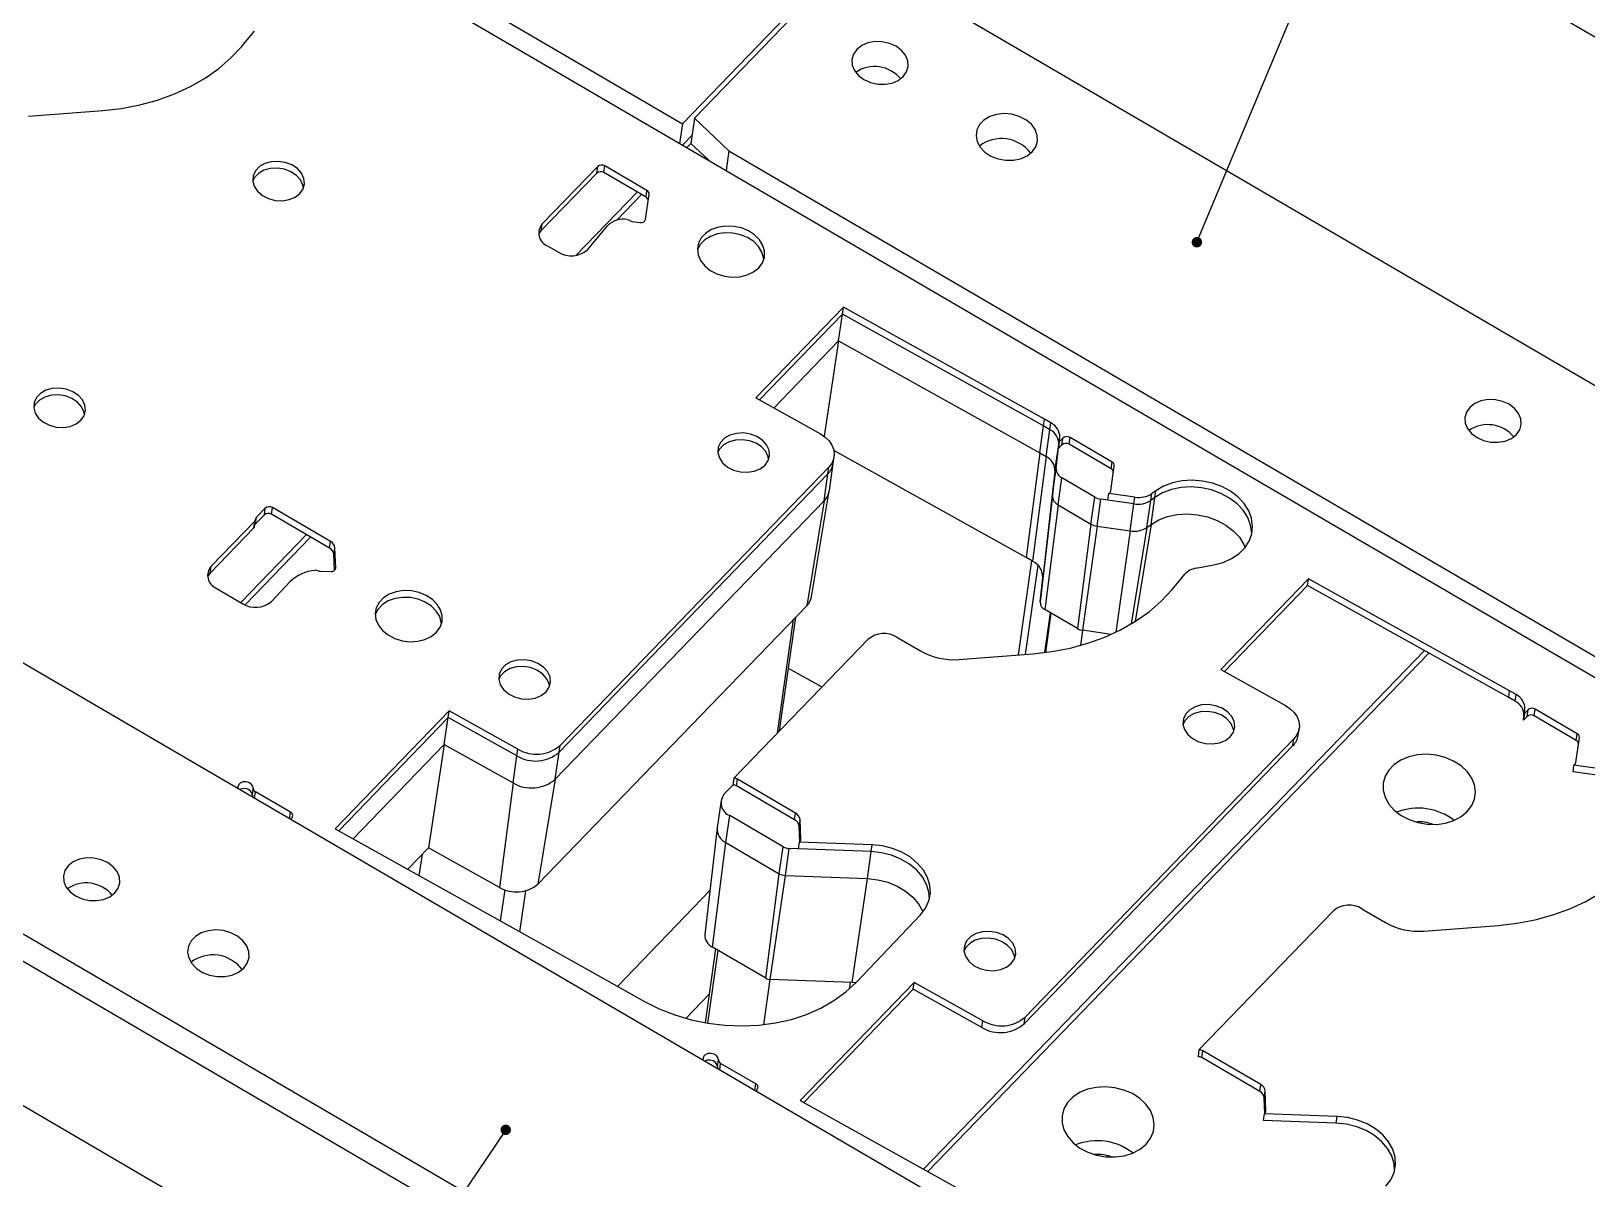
# Model space of a CAD drawing. Header units: millimetres. Extents: x 4 to 907, y 5 to 1495.
# Drawn here: x 602.1 to 752.8, y 282.8 to 394 of the extents above; entities that cross this region are included whole.
import ezdxf

# ---------------------------------------------------------------- set-up
doc = ezdxf.new("R2010")
doc.units = ezdxf.units.MM
doc.dimstyles.new('SLDDIMSTYLE1', dxfattribs={"dimtxt": 0.18, "dimasz": 1.016, "dimexe": 0, "dimexo": 0.0625, "dimgap": 0, "dimtad": 0, "dimtih": 1, "dimtoh": 1, "dimdec": 0, "dimrnd": 1e-09, "dimzin": 0, "dimdsep": 46, "dimtxsty": 'Standard', "dimblk1": 'DOT', "dimblk2": 'DOT', "dimsah": 1, "dimcen": 0.09, "dimadec": 0, "dimazin": 0, "dimtfac": 1.016, "dimtdec": 0, "dimtofl": 0, "dimtmove": 0, "dimatfit": 3, "dimldrblk": 'DOT', "dimfxl": 1, "dimfrac": 2, "dimtolj": 1, "dimtzin": 0, "dimarcsym": 0})

# ---------------------------------------------------------------- blocks, each defined once
blk = doc.blocks.new('_Dot')
at = {"color": 0, "linetype": 'ByBlock', "lineweight": -2}
blk.add_line((-0.5, 0), (-1, 0), dxfattribs=at)
at = {"color": 0, "linetype": 'ByBlock', "const_width": 0.5}
blk.add_lwpolyline([(-0.25, 0, 1), (0.25, 0, 1)], format="xyb", close=True, dxfattribs=at)

msp = doc.modelspace()

# ---------------------------------------------------------------- linework, layer by layer
at = {"color": 7, "linetype": 'Continuous', "lineweight": 25}
for p, q in [((530.023, 464.034), (665.209, 385.05)), ((824.579, 289.874), (537.891, 457.376)), ((768.658, 384.638), (654.831, 451.143)), ((665.209, 385.05), (681.405, 401.828)), ((681.815, 401.589), (666.376, 385.595)), ((797.337, 334.093), (681.815, 401.589)), ((622.879, 392.977), (623.757, 394.026)), ((622.517, 392.544), (622.879, 392.977)), ((601.861, 385.77), (609.044, 386.324)), ((665.209, 385.05), (664.939, 383.146)), ((666.376, 385.595), (666.029, 383.144)), ((666.376, 385.595), (669.715, 382.417)), ((665.227, 382.978), (666.139, 383.922)), ((666.029, 383.144), (665.637, 382.738)), ((666.029, 383.144), (667.755, 381.501)), ((669.715, 382.417), (669.445, 380.513)), ((669.715, 382.417), (779.092, 318.511)), ((656.913, 380.252), (651.534, 374.686)), ((657.006, 380.906), (651.627, 375.34)), ((656.913, 380.252), (657.006, 380.906)), ((657.606, 380.306), (657.698, 380.959)), ((661.684, 377.923), (657.606, 380.306)), ((661.776, 378.577), (657.698, 380.959)), ((654.896, 372.275), (660.83, 378.422)), ((661.684, 377.923), (661.776, 378.577)), ((661.239, 378.183), (658.845, 375.702)), ((661.64, 375.776), (661.989, 378.213)), ((651.534, 374.686), (651.627, 375.34)), ((659.87, 375.762), (660.012, 375.742)), ((660.35, 375.58), (661.092, 375.475)), ((656.008, 372.837), (657.953, 375.159)), ((652.132, 373.21), (653.201, 372.585)), ((680.806, 367.257), (672.31, 358.466)), ((680.713, 366.603), (672.661, 358.271)), ((680.343, 363.988), (680.713, 366.603)), ((680.713, 366.603), (680.806, 367.257)), ((700.195, 355.751), (680.713, 366.603)), ((700.287, 356.405), (680.806, 367.257)), ((680.343, 363.988), (678.928, 354.749)), ((680.343, 363.988), (699.824, 353.137)), ((672.31, 358.466), (678.571, 354.979)), ((699.824, 353.137), (700.195, 355.751)), ((700.195, 355.751), (700.287, 356.405)), ((700.814, 355.389), (700.195, 355.751)), ((700.907, 356.043), (700.287, 356.405)), ((700.814, 355.389), (700.907, 356.043)), ((700.443, 352.775), (700.814, 355.389)), ((701.724, 354.222), (701.632, 353.569)), ((701.675, 353.969), (701.768, 354.623)), ((701.724, 354.222), (701.768, 354.623)), ((702.068, 354.578), (701.724, 354.222)), ((701.975, 353.924), (702.068, 354.578)), ((702.668, 353.978), (702.76, 354.631)), ((706.838, 352.249), (702.76, 354.631)), ((679.812, 352.111), (679.905, 352.765)), ((698.519, 343.004), (679.879, 353.387)), ((699.824, 353.137), (698.519, 343.004)), ((700.443, 352.775), (699.139, 342.641)), ((699.824, 353.137), (700.443, 352.775)), ((701.304, 351.355), (701.675, 353.969)), ((701.423, 351.633), (701.675, 353.969)), ((701.632, 353.569), (701.675, 353.969)), ((701.975, 353.924), (701.632, 353.569)), ((706.746, 351.595), (702.668, 353.978)), ((679.393, 351.749), (653.357, 324.779)), ((679.3, 351.096), (679.393, 351.749)), ((679.442, 349.496), (679.812, 352.111)), ((701.304, 351.355), (700.119, 341.026)), ((701.053, 349.018), (701.423, 351.633)), ((701.304, 351.355), (701.053, 349.018)), ((706.702, 349.448), (707.05, 351.885)), ((706.746, 351.595), (706.838, 352.249)), ((679.3, 351.096), (653.264, 324.125)), ((678.929, 348.481), (679.3, 351.096)), ((701.607, 348.099), (701.977, 350.714)), ((705.16, 348.855), (701.977, 350.714)), ((652.894, 321.51), (678.929, 348.481)), ((678.929, 348.481), (677.246, 338.317)), ((677.705, 339.199), (679.435, 349.452)), ((701.053, 349.018), (699.867, 338.689)), ((704.789, 346.24), (705.16, 348.855)), ((705.386, 346.036), (705.756, 348.65)), ((708.95, 348.196), (705.756, 348.65)), ((706.431, 348.554), (706.523, 349.208)), ((708.95, 348.196), (706.431, 348.554)), ((709.043, 348.849), (706.523, 349.208)), ((708.58, 345.581), (708.95, 348.196)), ((708.95, 348.196), (709.043, 348.849)), ((710.213, 345.924), (710.584, 348.539)), ((710.584, 348.539), (710.676, 349.192)), ((710.977, 348.818), (710.584, 348.539)), ((710.607, 346.204), (710.977, 348.818)), ((711.07, 349.472), (710.676, 349.192)), ((710.977, 348.818), (711.07, 349.472)), ((623.766, 346.037), (623.859, 346.69)), ((624.705, 347.133), (623.856, 346.254)), ((623.856, 346.254), (623.949, 346.907)), ((624.798, 347.787), (623.949, 346.907)), ((624.705, 347.133), (624.798, 347.787)), ((625.398, 347.187), (625.49, 347.84)), ((631.018, 343.903), (625.398, 347.187)), ((631.111, 344.557), (625.49, 347.84)), ((701.607, 348.099), (700.304, 337.965)), ((701.607, 348.099), (704.789, 346.24)), ((623.681, 345.867), (619.453, 341.493)), ((623.773, 346.521), (619.546, 342.147)), ((622.42, 338.632), (628.774, 345.214)), ((623.681, 345.867), (623.773, 346.521)), ((704.789, 346.24), (703.486, 336.106)), ((705.386, 346.036), (703.956, 335.945)), ((705.386, 346.036), (708.58, 345.581)), ((710.213, 345.924), (710.607, 346.204)), ((629.183, 344.975), (622.839, 338.403)), ((631.018, 343.903), (631.111, 344.557)), ((631.448, 343.279), (631.54, 343.933)), ((631.618, 341.999), (631.54, 343.933)), ((619.453, 341.493), (619.546, 342.147)), ((631.509, 341.758), (631.448, 343.279)), ((697.759, 333.559), (699.053, 342.692)), ((699.139, 342.641), (698.519, 343.004)), ((714.965, 341.958), (716.684, 342.28)), ((723.782, 261.215), (585.32, 342.114)), ((625.392, 338.741), (627.215, 340.658)), ((630.141, 341.677), (631.136, 341.64)), ((699.867, 338.689), (700.119, 341.026)), ((713.003, 340.321), (713.88, 341.37)), ((725.868, 340.929), (717.372, 332.138)), ((725.775, 340.275), (725.868, 340.929)), ((745.349, 330.077), (725.868, 340.929)), ((620.051, 340.017), (622.613, 338.519)), ((712.64, 339.888), (713.003, 340.321)), ((725.775, 340.275), (717.722, 331.943)), ((745.257, 329.423), (725.775, 340.275)), ((677.246, 338.317), (651.21, 311.347)), ((703.486, 336.106), (700.304, 337.965)), ((674.624, 326.183), (676.188, 337.222)), ((700.408, 333.795), (700.946, 337.59)), ((670.192, 321.597), (683.212, 335.068)), ((685.982, 335.282), (688.26, 333.949)), ((703.802, 334.481), (704.008, 335.937)), ((706.745, 335.548), (703.956, 335.945)), ((688.578, 283.716), (737.091, 333.972)), ((737.508, 333.74), (688.994, 283.484)), ((691.985, 333.114), (699.168, 333.668)), ((678.74, 330.442), (675.484, 332.255)), ((717.372, 332.138), (723.633, 328.651)), ((745.257, 329.423), (745.349, 330.077)), ((745.876, 329.061), (745.257, 329.423)), ((745.968, 329.715), (745.349, 330.077)), ((745.876, 329.061), (745.968, 329.715)), ((642.605, 328.13), (631.561, 316.703)), ((642.513, 327.476), (631.912, 316.508)), ((642.142, 324.861), (642.513, 327.476)), ((642.513, 327.476), (642.605, 328.13)), ((649.17, 323.767), (642.513, 327.476)), ((649.263, 324.421), (642.605, 328.13)), ((746.786, 327.894), (746.694, 327.241)), ((746.694, 327.241), (746.737, 327.641)), ((747.037, 327.596), (746.694, 327.241)), ((746.737, 327.641), (746.829, 328.295)), ((746.786, 327.894), (746.829, 328.295)), ((747.13, 328.25), (746.786, 327.894)), ((747.037, 327.596), (747.13, 328.25)), ((747.729, 327.65), (747.822, 328.303)), ((751.808, 325.267), (747.729, 327.65)), ((751.9, 325.921), (747.822, 328.303)), ((724.874, 325.783), (724.967, 326.437)), ((751.808, 325.267), (751.9, 325.921)), ((642.142, 324.861), (640.61, 314.855)), ((642.142, 324.861), (648.8, 321.153)), ((649.17, 323.767), (649.263, 324.421)), ((652.894, 321.51), (653.264, 324.125)), ((653.264, 324.125), (653.357, 324.779)), ((724.362, 324.768), (698.326, 297.797)), ((724.454, 325.421), (698.419, 298.451)), ((724.362, 324.768), (724.454, 325.421)), ((751.764, 323.12), (752.112, 325.557)), ((648.8, 321.153), (649.17, 323.767)), ((751.493, 322.226), (751.585, 322.88)), ((754.105, 322.521), (751.585, 322.88)), ((648.8, 321.153), (647.491, 311.022)), ((652.894, 321.51), (651.21, 311.347)), ((670.192, 321.597), (670.099, 320.943)), ((670.46, 320.859), (670.552, 321.512)), ((676.173, 318.229), (670.552, 321.512)), ((754.012, 321.867), (751.493, 322.226)), ((622.144, 320.784), (622.125, 320.61)), ((623.542, 319.975), (623.634, 320.628)), ((627.247, 318.306), (623.849, 320.292)), ((669.292, 320.108), (670.099, 320.943)), ((676.08, 317.575), (670.46, 320.859)), ((668.95, 319.43), (668.579, 316.816)), ((676.08, 317.575), (676.173, 318.229)), ((627.232, 317.626), (627.374, 317.774)), ((631.561, 316.703), (654.982, 303.657)), ((668.576, 316.786), (667.39, 306.456)), ((669.428, 315.363), (669.798, 317.978)), ((674.96, 314.962), (669.798, 317.978)), ((676.509, 316.951), (676.602, 317.605)), ((676.571, 315.43), (676.509, 316.951)), ((676.68, 315.671), (676.602, 317.605)), ((668.125, 305.229), (669.428, 315.363)), ((669.428, 315.363), (674.59, 312.347)), ((676.456, 314.758), (676.549, 315.412)), ((683.59, 315.145), (676.549, 315.412)), ((683.497, 314.492), (683.59, 315.145)), ((640.61, 314.855), (638.605, 312.779)), ((639.719, 312.159), (640.014, 314.237)), ((647.491, 311.022), (640.61, 314.855)), ((674.59, 312.347), (674.96, 314.962)), ((675.186, 312.177), (675.557, 314.792)), ((683.497, 314.492), (675.557, 314.792)), ((683.497, 314.492), (676.456, 314.758)), ((683.127, 311.877), (683.497, 314.492)), ((591.05, 312.524), (662.673, 270.677)), ((673.287, 302.213), (674.59, 312.347)), ((673.719, 302.09), (675.186, 312.177)), ((675.186, 312.177), (683.127, 311.877)), ((667.879, 310.72), (658.909, 301.427)), ((681.66, 301.789), (683.127, 311.877)), ((590.703, 310.073), (659.661, 269.783)), ((593.764, 308.284), (659.661, 269.783)), ((682.044, 301.817), (688.284, 308.376)), ((715.254, 295.269), (728.273, 308.74)), ((731.044, 308.954), (733.322, 307.621)), ((737.047, 306.786), (744.23, 307.34)), ((668.428, 305.052), (667.414, 297.899)), ((673.287, 302.213), (668.125, 305.229)), ((654.982, 303.657), (656.518, 302.758)), ((656.518, 302.758), (661.522, 299.972)), ((673.095, 297.715), (673.715, 302.09)), ((681.66, 301.789), (673.719, 302.09)), ((687.667, 301.802), (676.623, 290.375)), ((681.998, 301.769), (681.66, 301.789)), ((687.575, 301.148), (687.667, 301.802)), ((694.325, 298.093), (687.667, 301.802)), ((667.808, 300.68), (665.538, 298.328)), ((687.575, 301.148), (676.974, 290.179)), ((694.232, 297.439), (687.575, 301.148)), ((698.326, 297.797), (698.419, 298.451)), ((694.232, 297.439), (694.325, 298.093)), ((591.935, 295.374), (651.216, 260.739)), ((667.206, 294.456), (667.187, 294.282)), ((668.604, 293.647), (668.696, 294.3)), ((672.309, 291.978), (668.911, 293.964)), ((715.254, 295.269), (715.161, 294.615)), ((715.521, 294.531), (715.614, 295.184)), ((721.142, 291.247), (715.521, 294.531)), ((721.235, 291.901), (715.614, 295.184)), ((672.294, 291.298), (672.436, 291.446)), ((721.142, 291.247), (721.235, 291.901)), ((721.571, 290.623), (721.664, 291.277)), ((721.742, 289.343), (721.664, 291.277)), ((676.623, 290.375), (700.044, 277.329)), ((721.633, 289.102), (721.571, 290.623)), ((721.518, 288.43), (721.61, 289.084)), ((728.559, 288.163), (721.518, 288.43)), ((728.652, 288.817), (721.61, 289.084)), ((728.559, 288.163), (728.652, 288.817))]:
    msp.add_line(p, q, dxfattribs=at)
at = {"color": 8, "linetype": 'Continuous', "lineweight": 25}
for p, q in [((674.062, 357.49), (680.343, 363.988)), ((708.58, 345.581), (707.188, 335.754)), ((710.213, 345.924), (708.686, 336.561)), ((710.607, 346.204), (709.072, 336.799)), ((698.451, 333.613), (699.671, 342.224)), ((631.604, 341.898), (631.618, 341.999)), ((700.33, 333.785), (700.875, 337.632)), ((674.408, 325.959), (675.972, 336.998)), ((633.314, 315.727), (642.142, 324.861)), ((623.759, 319.655), (623.849, 320.292)), ((627.157, 317.67), (627.247, 318.306)), ((676.666, 315.57), (676.68, 315.671)), ((647.595, 307.772), (648.022, 310.785)), ((649.469, 306.728), (650.03, 310.692)), ((667.672, 297.855), (668.671, 304.91)), ((681.408, 301.2), (681.492, 301.796)), ((668.821, 293.327), (668.911, 293.964)), ((672.219, 291.342), (672.309, 291.978)), ((721.728, 289.242), (721.742, 289.343))]:
    msp.add_line(p, q, dxfattribs=at)
at = {"color": 7, "linetype": 'Continuous', "lineweight": 25, "flags": 128}
for points in [[(609.044, 386.324), (610.869, 386.533), (612.647, 386.873), (614.361, 387.342), (615.996, 387.934), (617.538, 388.646), (618.974, 389.471), (620.289, 390.401), (621.474, 391.429), (622.517, 392.544)], [(686.603, 389.624), (686.929, 390.086), (687.079, 390.606), (687.043, 391.149), (686.824, 391.678), (686.436, 392.157), (685.906, 392.552), (685.27, 392.838), (684.571, 392.994), (683.857, 393.011), (683.177, 392.886), (682.576, 392.629), (682.097, 392.257), (681.771, 391.795), (681.621, 391.274), (681.656, 390.731), (681.876, 390.203), (682.264, 389.724), (682.794, 389.328), (683.43, 389.043), (684.129, 388.886), (684.843, 388.87), (685.523, 388.994), (686.123, 389.252), (686.603, 389.624)], [(699.097, 382.324), (699.442, 382.806), (699.611, 383.349), (699.593, 383.917), (699.39, 384.475), (699.013, 384.989), (698.488, 385.425), (697.846, 385.756), (697.129, 385.962), (696.381, 386.03), (695.649, 385.955), (694.979, 385.742), (694.414, 385.405), (693.988, 384.964), (693.729, 384.448), (693.653, 383.888), (693.765, 383.32), (694.057, 382.78), (694.511, 382.302), (695.1, 381.915), (695.784, 381.644), (696.523, 381.506), (697.269, 381.509), (697.975, 381.654), (698.598, 381.932), (699.097, 382.324)], [(628.153, 378.282), (628.462, 378.726), (628.595, 379.227), (628.541, 379.748), (628.305, 380.249), (627.904, 380.694), (627.369, 381.05), (626.738, 381.29), (626.059, 381.397), (625.382, 381.362), (624.756, 381.189), (624.23, 380.89), (623.841, 380.487), (623.618, 380.01), (623.578, 379.494), (623.724, 378.979), (624.046, 378.501), (624.518, 378.097), (625.107, 377.796), (625.768, 377.621), (626.453, 377.584), (627.11, 377.689), (627.691, 377.928), (628.153, 378.282)], [(628.5, 378.815), (628.448, 379.094), (628.212, 379.595), (627.812, 380.04), (627.276, 380.396), (626.645, 380.637), (625.966, 380.743), (625.289, 380.709), (624.664, 380.535), (624.137, 380.236), (623.748, 379.833), (623.576, 379.513)], [(651.534, 374.686), (651.345, 374.439), (651.287, 374.329)], [(672.598, 371.087), (672.954, 371.572), (673.145, 372.115), (673.162, 372.687), (673.004, 373.258), (672.68, 373.796), (672.206, 374.273), (671.609, 374.662), (670.921, 374.943), (670.178, 375.101), (669.422, 375.127), (668.692, 375.019), (668.028, 374.784), (667.465, 374.434), (667.035, 373.989), (666.76, 373.471), (666.655, 372.909), (666.726, 372.334), (666.969, 371.776), (667.37, 371.265), (667.909, 370.829), (668.556, 370.492), (669.276, 370.271), (670.031, 370.179), (670.78, 370.22), (671.481, 370.392), (672.099, 370.686), (672.598, 371.087)], [(673.082, 371.872), (673.069, 372.034), (672.911, 372.604), (672.587, 373.143), (672.114, 373.619), (671.517, 374.008), (670.828, 374.289), (670.086, 374.447), (669.329, 374.473), (668.599, 374.365), (667.935, 374.131), (667.373, 373.781), (666.942, 373.335), (666.667, 372.817), (666.656, 372.783)], [(607.282, 356.835), (607.23, 357.113), (606.994, 357.615), (606.593, 358.06), (606.058, 358.416), (605.427, 358.656), (604.748, 358.763), (604.07, 358.728), (603.445, 358.555), (602.919, 358.256), (602.529, 357.852), (602.358, 357.532)], [(606.935, 356.302), (607.244, 356.746), (607.376, 357.246), (607.322, 357.767), (607.086, 358.268), (606.686, 358.713), (606.15, 359.069), (605.52, 359.31), (604.84, 359.416), (604.163, 359.382), (603.538, 359.208), (603.011, 358.909), (602.622, 358.506), (602.399, 358.029), (602.36, 357.514), (602.506, 356.998), (602.827, 356.52), (603.3, 356.116), (603.888, 355.815), (604.549, 355.64), (605.234, 355.604), (605.891, 355.708), (606.473, 355.947), (606.935, 356.302)], [(746.003, 354.919), (746.329, 355.381), (746.479, 355.901), (746.443, 356.444), (746.224, 356.973), (745.836, 357.451), (745.306, 357.847), (744.669, 358.133), (743.97, 358.289), (743.257, 358.306), (742.576, 358.181), (741.976, 357.924), (741.496, 357.552), (741.17, 357.09), (741.02, 356.569), (741.056, 356.026), (741.275, 355.497), (741.663, 355.019), (742.193, 354.623), (742.83, 354.337), (743.528, 354.181), (744.242, 354.165), (744.923, 354.289), (745.523, 354.546), (746.003, 354.919)], [(673.562, 352.487), (673.51, 352.766), (673.274, 353.267), (672.874, 353.712), (672.338, 354.068), (671.707, 354.309), (671.028, 354.415), (670.351, 354.381), (669.726, 354.207), (669.199, 353.908), (668.81, 353.505), (668.638, 353.185)], [(673.215, 351.954), (673.524, 352.398), (673.656, 352.899), (673.603, 353.419), (673.367, 353.921), (672.966, 354.366), (672.431, 354.722), (671.8, 354.962), (671.121, 355.069), (670.443, 355.034), (669.818, 354.861), (669.292, 354.562), (668.902, 354.159), (668.68, 353.682), (668.64, 353.166), (668.786, 352.651), (669.107, 352.173), (669.58, 351.769), (670.169, 351.468), (670.83, 351.293), (671.514, 351.256), (672.172, 351.361), (672.753, 351.6), (673.215, 351.954)], [(678.571, 354.979), (679.033, 354.668), (679.413, 354.297), (679.694, 353.883), (679.866, 353.441), (679.922, 352.989), (679.859, 352.545), (679.68, 352.126), (679.393, 351.749)], [(720.359, 345.231), (720.36, 345.392), (720.258, 346.144), (719.981, 346.88), (719.537, 347.578), (718.941, 348.213), (718.212, 348.765), (717.375, 349.216), (716.457, 349.551), (715.487, 349.76), (714.498, 349.835), (713.521, 349.774), (712.589, 349.58), (711.731, 349.257), (710.977, 348.818)], [(720.359, 345.231), (720.36, 345.392), (720.258, 346.144), (719.981, 346.88), (719.537, 347.578), (718.941, 348.213), (718.212, 348.765), (717.375, 349.216), (716.457, 349.551), (715.487, 349.76), (714.498, 349.835), (713.521, 349.774), (712.589, 349.58), (711.731, 349.257), (710.977, 348.818)], [(716.684, 342.28), (717.593, 342.522), (718.416, 342.888), (719.127, 343.366), (719.702, 343.941), (720.123, 344.593), (720.376, 345.303), (720.453, 346.046), (720.351, 346.798), (720.073, 347.534), (719.629, 348.231), (719.033, 348.866), (718.305, 349.418), (717.468, 349.869), (716.55, 350.205), (715.58, 350.413), (714.59, 350.489), (713.614, 350.428), (712.681, 350.233), (711.824, 349.911), (711.07, 349.472)], [(619.453, 341.493), (619.264, 341.246), (619.206, 341.136)], [(641.379, 335.748), (641.734, 336.233), (641.925, 336.777), (641.942, 337.349), (641.784, 337.92), (641.46, 338.458), (640.986, 338.934), (640.389, 339.324), (639.701, 339.605), (638.959, 339.762), (638.202, 339.788), (637.472, 339.681), (636.808, 339.446), (636.246, 339.096), (635.815, 338.65), (635.54, 338.133), (635.435, 337.571), (635.506, 336.996), (635.749, 336.437), (636.151, 335.927), (636.69, 335.491), (637.337, 335.153), (638.057, 334.932), (638.811, 334.84), (639.56, 334.881), (640.262, 335.054), (640.879, 335.348), (641.379, 335.748)], [(641.863, 336.534), (641.85, 336.695), (641.692, 337.266), (641.367, 337.804), (640.894, 338.281), (640.297, 338.67), (639.609, 338.951), (638.866, 339.109), (638.109, 339.135), (637.379, 339.027), (636.715, 338.792), (636.153, 338.442), (635.723, 337.997), (635.448, 337.479), (635.436, 337.444)], [(699.168, 333.668), (700.993, 333.877), (702.771, 334.217), (704.485, 334.686), (706.12, 335.278), (707.662, 335.99), (709.097, 336.815), (710.413, 337.745), (711.598, 338.773), (712.64, 339.888)], [(652.344, 330.507), (652.292, 330.785), (652.056, 331.287), (651.655, 331.732), (651.12, 332.088), (650.489, 332.328), (649.81, 332.435), (649.132, 332.4), (648.507, 332.227), (647.98, 331.928), (647.591, 331.524), (647.42, 331.204)], [(651.997, 329.974), (652.305, 330.418), (652.438, 330.918), (652.384, 331.439), (652.148, 331.94), (651.748, 332.385), (651.212, 332.741), (650.581, 332.982), (649.902, 333.088), (649.225, 333.054), (648.6, 332.88), (648.073, 332.581), (647.684, 332.178), (647.461, 331.701), (647.422, 331.186), (647.568, 330.67), (647.889, 330.192), (648.361, 329.788), (648.95, 329.487), (649.611, 329.312), (650.296, 329.276), (650.953, 329.38), (651.535, 329.619), (651.997, 329.974)], [(718.277, 325.626), (718.586, 326.07), (718.718, 326.571), (718.665, 327.091), (718.429, 327.593), (718.028, 328.038), (717.493, 328.394), (716.862, 328.634), (716.183, 328.741), (715.505, 328.706), (714.88, 328.533), (714.353, 328.234), (713.964, 327.831), (713.742, 327.354), (713.702, 326.838), (713.848, 326.323), (714.169, 325.845), (714.642, 325.441), (715.23, 325.14), (715.892, 324.965), (716.576, 324.928), (717.234, 325.033), (717.815, 325.272), (718.277, 325.626)], [(723.633, 328.651), (724.095, 328.34), (724.475, 327.969), (724.756, 327.555), (724.928, 327.113), (724.984, 326.661), (724.921, 326.217), (724.742, 325.798), (724.454, 325.421)], [(718.624, 326.159), (718.572, 326.438), (718.336, 326.939), (717.935, 327.384), (717.4, 327.74), (716.769, 327.98), (716.09, 328.087), (715.413, 328.053), (714.787, 327.879), (714.261, 327.58), (713.872, 327.177), (713.7, 326.857)], [(741.252, 318.371), (741.689, 318.946), (741.957, 319.585), (742.046, 320.264), (741.951, 320.952), (741.676, 321.624), (741.233, 322.25), (740.64, 322.806), (739.921, 323.268), (739.106, 323.618), (738.227, 323.842), (737.322, 323.929), (736.426, 323.877), (735.577, 323.688), (734.809, 323.37), (734.155, 322.935), (733.639, 322.401), (733.285, 321.79), (733.106, 321.128), (733.109, 320.441), (733.295, 319.757), (733.655, 319.105), (734.176, 318.511), (734.835, 318), (735.606, 317.591), (736.458, 317.303), (737.354, 317.147), (738.26, 317.129), (739.136, 317.25), (739.949, 317.505), (740.664, 317.884), (741.252, 318.371)], [(623.634, 320.628), (623.589, 320.846), (623.44, 321.041), (623.209, 321.184), (622.931, 321.255), (622.646, 321.243), (622.398, 321.15), (622.221, 320.989), (622.144, 320.784)], [(623.542, 319.975), (623.496, 320.192), (623.347, 320.387), (623.116, 320.531), (622.838, 320.602), (622.554, 320.589), (622.313, 320.5)], [(688.284, 308.376), (688.77, 309.01), (689.088, 309.711), (689.227, 310.455), (689.184, 311.216), (688.958, 311.969), (688.559, 312.69), (687.998, 313.354), (687.296, 313.939), (686.475, 314.424), (685.563, 314.795), (684.59, 315.038), (683.59, 315.145)], [(610.216, 310.494), (610.542, 310.956), (610.692, 311.476), (610.657, 312.019), (610.437, 312.548), (610.049, 313.026), (609.519, 313.422), (608.883, 313.708), (608.184, 313.864), (607.47, 313.881), (606.79, 313.756), (606.189, 313.499), (605.71, 313.126), (605.384, 312.664), (605.234, 312.144), (605.27, 311.601), (605.489, 311.072), (605.877, 310.594), (606.407, 310.198), (607.043, 309.912), (607.742, 309.756), (608.456, 309.739), (609.136, 309.864), (609.737, 310.121), (610.216, 310.494)], [(689.139, 309.892), (689.091, 310.562), (688.866, 311.316), (688.466, 312.037), (687.906, 312.7), (687.203, 313.285), (686.382, 313.771), (685.47, 314.141), (684.498, 314.384), (683.497, 314.492)], [(689.139, 309.892), (689.091, 310.562), (688.866, 311.316), (688.466, 312.037), (687.906, 312.7), (687.203, 313.285), (686.382, 313.771), (685.47, 314.141), (684.498, 314.384), (683.497, 314.492)], [(744.23, 307.34), (746.055, 307.549), (747.832, 307.889), (749.546, 308.357), (751.182, 308.95), (752.724, 309.662), (754.159, 310.487), (755.475, 311.417), (756.659, 312.445), (757.702, 313.56)], [(622.711, 303.194), (623.056, 303.676), (623.224, 304.218), (623.206, 304.787), (623.003, 305.345), (622.627, 305.858), (622.101, 306.294), (621.46, 306.626), (620.742, 306.832), (619.994, 306.9), (619.262, 306.825), (618.592, 306.612), (618.027, 306.275), (617.601, 305.834), (617.342, 305.318), (617.266, 304.758), (617.378, 304.19), (617.67, 303.65), (618.125, 303.171), (618.713, 302.785), (619.398, 302.514), (620.136, 302.375), (620.882, 302.379), (621.589, 302.524), (622.211, 302.801), (622.711, 303.194)], [(697.405, 304.179), (697.353, 304.457), (697.118, 304.959), (696.717, 305.404), (696.181, 305.76), (695.551, 306), (694.871, 306.107), (694.194, 306.072), (693.569, 305.899), (693.042, 305.599), (692.653, 305.196), (692.482, 304.876)], [(697.059, 303.645), (697.367, 304.09), (697.5, 304.59), (697.446, 305.111), (697.21, 305.612), (696.81, 306.057), (696.274, 306.413), (695.643, 306.654), (694.964, 306.76), (694.287, 306.726), (693.662, 306.552), (693.135, 306.253), (692.746, 305.85), (692.523, 305.373), (692.483, 304.858), (692.63, 304.342), (692.951, 303.864), (693.423, 303.46), (694.012, 303.159), (694.673, 302.984), (695.358, 302.948), (696.015, 303.052), (696.596, 303.291), (697.059, 303.645)], [(661.522, 299.972), (662.955, 299.257), (664.471, 298.661), (666.051, 298.192), (667.676, 297.854), (669.326, 297.652), (670.98, 297.589), (672.619, 297.666), (674.222, 297.881), (675.769, 298.232), (677.242, 298.714), (678.622, 299.322), (679.892, 300.048), (681.038, 300.883), (682.044, 301.817)], [(668.696, 294.3), (668.651, 294.518), (668.501, 294.713), (668.271, 294.856), (667.993, 294.927), (667.708, 294.915), (667.46, 294.822), (667.283, 294.661), (667.206, 294.456)], [(668.604, 293.647), (668.558, 293.864), (668.409, 294.059), (668.178, 294.203), (667.9, 294.274), (667.616, 294.261), (667.374, 294.172)], [(710.131, 286.132), (710.568, 286.707), (710.837, 287.347), (710.925, 288.025), (710.83, 288.714), (710.555, 289.385), (710.113, 290.012), (709.52, 290.568), (708.801, 291.03), (707.985, 291.38), (707.107, 291.603), (706.201, 291.691), (705.305, 291.639), (704.456, 291.45), (703.689, 291.131), (703.034, 290.696), (702.519, 290.163), (702.164, 289.552), (701.985, 288.89), (701.988, 288.203), (702.174, 287.519), (702.535, 286.867), (703.055, 286.273), (703.715, 285.761), (704.486, 285.353), (705.337, 285.065), (706.234, 284.909), (707.139, 284.891), (708.016, 285.012), (708.828, 285.267), (709.543, 285.646), (710.131, 286.132)], [(734.201, 283.564), (734.153, 284.234), (733.928, 284.988), (733.528, 285.709), (732.968, 286.372), (732.265, 286.957), (731.444, 287.443), (730.532, 287.813), (729.559, 288.056), (728.559, 288.163)], [(733.345, 282.048), (733.831, 282.682), (734.15, 283.383), (734.289, 284.126), (734.246, 284.888), (734.02, 285.641), (733.621, 286.362), (733.06, 287.026), (732.358, 287.61), (731.537, 288.096), (730.625, 288.467), (729.652, 288.71), (728.652, 288.817)]]:
    msp.add_lwpolyline(points, dxfattribs=at)
at = {"color": 8, "linetype": 'Continuous', "lineweight": 25, "flags": 128}
for points in [[(710.607, 346.204), (711.361, 346.643), (712.218, 346.965), (713.151, 347.16), (714.127, 347.22), (715.117, 347.145), (716.087, 346.936), (717.005, 346.601), (717.842, 346.15), (718.57, 345.598), (719.166, 344.963), (719.61, 344.266), (719.738, 343.985)], [(683.127, 311.877), (684.127, 311.769), (685.1, 311.526), (686.012, 311.156), (686.833, 310.67), (687.535, 310.086), (688.096, 309.422), (688.495, 308.701), (688.518, 308.647)]]:
    msp.add_lwpolyline(points, dxfattribs=at)
at = {"color": 7, "linetype": 'Continuous', "lineweight": 25}
for centre, radius, start, end in [((683.834, 387.296), 3.288, 39.90756, 123.96504), ((696.119, 380.089), 3.519, 36.50451, 127.3681), ((657.296, 379.805), 0.589, 58.27943, 130.56903), ((657.389, 380.459), 0.589, 58.27943, 130.56903), ((661.613, 378.237), 0.377, 356.3031, 64.21482), ((661.516, 377.58), 0.382, 0.12431, 63.97186), ((652.64, 374.456), 1.345, 138.87578, 247.82701), ((659.472, 373.68), 2.12, 79.16528, 135.75915), ((660.423, 376.167), 0.591, 225.91996, 262.84484), ((661.209, 375.911), 0.452, 254.97293, 342.61865), ((654.438, 374.567), 2.336, 238.04287, 312.23161), ((700.245, 354.671), 1.524, 358.21484, 64.25366), ((743.233, 352.591), 3.288, 39.90756, 123.96504), ((700.152, 354.017), 1.524, 358.21484, 64.25366), ((702.451, 354.13), 0.589, 58.27943, 130.56903), ((699.782, 351.402), 1.524, 358.21484, 64.25366), ((702.358, 353.477), 0.589, 58.27943, 130.56903), ((678.015, 352.381), 1.818, 314.99188, 351.44608), ((702.41, 351.601), 0.987, 178.17317, 243.99768), ((706.578, 351.252), 0.382, 0.12431, 63.97186), ((706.674, 351.909), 0.377, 356.3031, 64.21482), ((702.04, 348.986), 0.987, 178.17317, 243.99768), ((705.982, 350.282), 1.648, 240.06209, 262.12782), ((706.371, 349.508), 0.336, 296.88392, 349.79703), ((709.328, 350.457), 2.293, 260.52317, 303.21398), ((709.42, 351.111), 2.293, 260.52317, 303.21398), ((623.56, 346.735), 0.302, 314.94115, 356.14139), ((624.162, 346.694), 0.302, 134.97844, 176.14339), ((625.088, 346.686), 0.589, 58.27602, 130.59623), ((625.181, 347.34), 0.589, 58.27602, 130.59623), ((623.466, 346.082), 0.304, 315.01619, 351.3829), ((624.078, 346.035), 0.312, 135.37336, 164.53023), ((705.611, 347.668), 1.648, 240.06209, 262.12782), ((708.957, 347.842), 2.293, 260.52317, 303.21398), ((630.66, 343.197), 0.792, 5.98052, 63.10328), ((630.752, 343.85), 0.792, 5.98052, 63.10328), ((620.559, 341.263), 1.345, 138.87578, 247.82701), ((698.387, 341.08), 1.733, 358.21496, 64.25336), ((629.943, 337.86), 3.908, 94.48831, 134.27845), ((629.707, 341.102), 0.658, 69.61932, 96.03625), ((630.165, 342.337), 0.66, 249.64251, 267.85773), ((631.209, 342.045), 0.412, 259.77509, 353.55486), ((715.251, 340.137), 1.843, 98.91523, 138.02708), ((676.075, 339.488), 1.656, 315.01949, 349.97407), ((623.852, 340.517), 2.351, 238.21192, 310.92366), ((700.645, 338.664), 0.778, 178.17317, 243.99768), ((684.743, 333.279), 2.355, 58.25673, 130.56795), ((704.134, 337.231), 1.299, 240.06209, 262.12782), ((691.478, 339.576), 6.482, 240.23218, 274.48288), ((745.214, 327.689), 1.524, 358.21484, 64.25366), ((745.307, 328.343), 1.524, 358.21484, 64.25366), ((747.42, 327.149), 0.589, 58.27943, 130.56903), ((747.512, 327.802), 0.589, 58.27943, 130.56903), ((723.076, 326.053), 1.818, 314.99188, 351.44608), ((751.736, 325.581), 0.377, 356.3031, 64.21482), ((650.968, 326.799), 3.525, 239.32866, 310.6492), ((651.061, 327.453), 3.525, 239.32866, 310.6492), ((751.64, 324.924), 0.382, 0.12431, 63.97186), ((751.433, 323.179), 0.336, 296.88392, 349.79703), ((650.598, 324.184), 3.525, 239.32866, 310.6492), ((670.231, 320.95), 0.648, 60.24909, 93.44636), ((623.889, 319.972), 0.347, 179.5214, 227.11277), ((624.021, 320.638), 0.387, 181.48906, 243.61441), ((670.305, 319.223), 1.345, 138.8819, 247.85922), ((670.138, 320.296), 0.648, 60.24909, 93.44636), ((627.121, 317.995), 0.336, 318.92267, 67.85678), ((675.814, 317.522), 0.792, 5.98052, 63.10328), ((736.508, 313.064), 5.643, 52.09007, 111.78253), ((675.722, 316.869), 0.792, 5.98052, 63.10328), ((736.608, 313.773), 3.604, 68.2159, 95.65671), ((676.37, 315.665), 0.31, 305.14274, 1.02422), ((675.6, 316.079), 1.287, 240.18062, 268.05033), ((675.23, 313.464), 1.287, 240.18062, 268.05033), ((607.447, 308.166), 3.288, 39.90756, 123.96504), ((649.124, 313.776), 3.202, 239.32866, 310.6492), ((729.805, 306.951), 2.355, 58.25673, 130.56795), ((736.54, 313.248), 6.482, 240.23218, 274.48288), ((668.684, 306.398), 1.296, 177.39846, 244.43492), ((619.733, 300.959), 3.519, 36.50451, 127.3681), ((673.751, 303.023), 0.933, 240.18062, 268.05033), ((696.123, 301.125), 3.525, 239.32866, 310.6492), ((696.03, 300.471), 3.525, 239.32866, 310.6492), ((669.083, 294.31), 0.387, 181.48906, 243.61441), ((715.2, 293.968), 0.648, 60.24909, 93.44636), ((715.293, 294.622), 0.648, 60.24909, 93.44636), ((668.951, 293.644), 0.347, 179.5214, 227.11277), ((672.183, 291.667), 0.336, 318.92267, 67.85678), ((720.784, 290.541), 0.792, 5.98052, 63.10328), ((720.876, 291.194), 0.792, 5.98052, 63.10328), ((721.432, 289.337), 0.31, 305.14274, 1.02422), ((705.387, 280.825), 5.643, 52.09007, 111.78253), ((705.488, 281.534), 3.604, 68.2159, 95.65671)]:
    msp.add_arc(centre, radius, start, end, dxfattribs=at)
at = {"color": 8, "linetype": 'Continuous', "lineweight": 25}
for centre, radius, start, end in [((677.644, 349.767), 1.818, 314.99188, 351.44608), ((670.071, 316.713), 1.495, 176.05564, 244.52054)]:
    msp.add_arc(centre, radius, start, end, dxfattribs=at)

# ---------------------------------------------------------------- leaders
at = {"color": 7, "linetype": 'Continuous', "lineweight": 0}
for points in [[(715.052, 373.558), (739.664, 432.575)], [(648.091, 287.52), (573.018, 176.433)]]:
    msp.add_leader(points, dimstyle='SLDDIMSTYLE1', dxfattribs=at)

doc.saveas('drawing.dxf')
